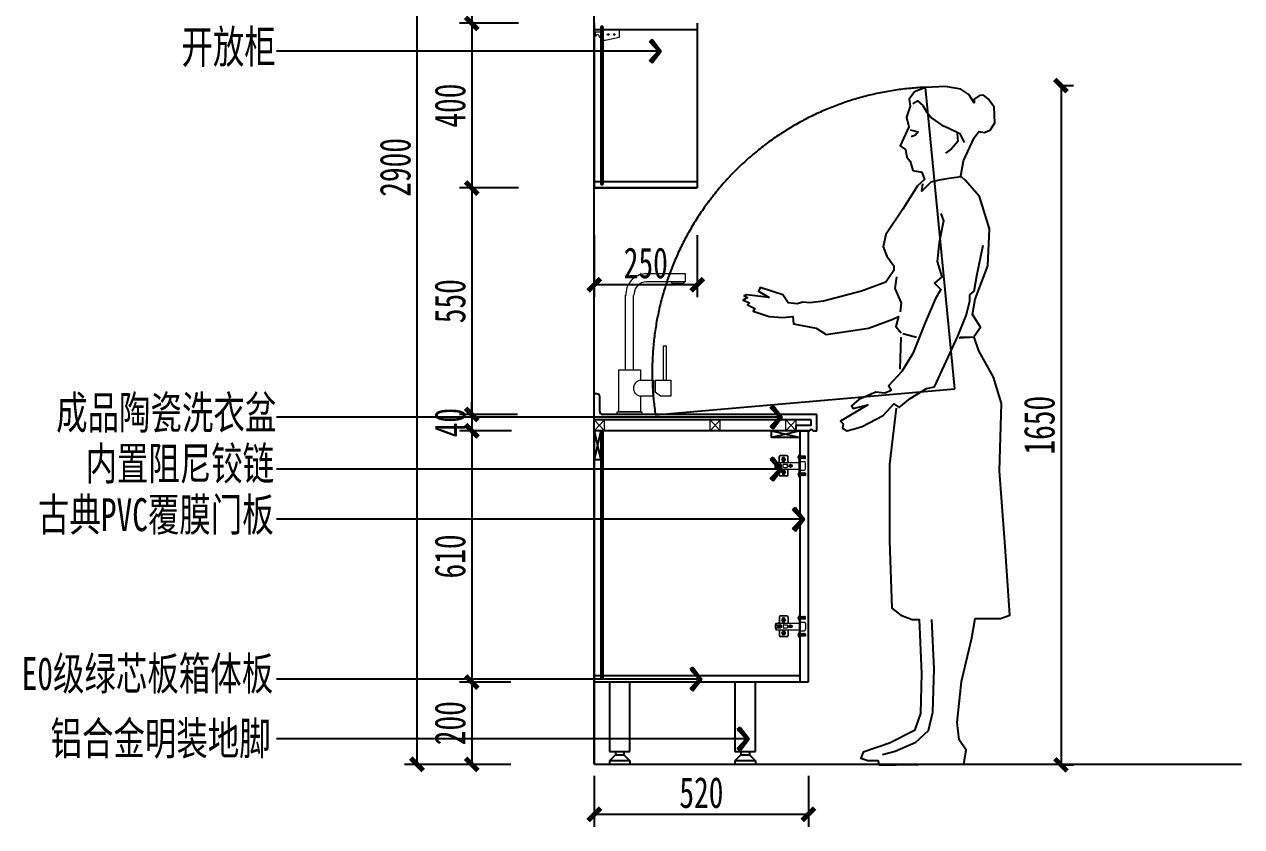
# Model space of a CAD drawing. Header units: millimetres. Extents: x 3104083 to 3173399, y -3165492 to -3044687.
# Drawn here: x 3158685 to 3161641, y -3120898 to -3118950 of the extents above; entities that cross this region are included whole.
import ezdxf

# ---------------------------------------------------------------- set-up
doc = ezdxf.new("R2010")
doc.units = ezdxf.units.MM
doc.header["$LTSCALE"] = 500
doc.header["$MEASUREMENT"] = 0
doc.header["$PDMODE"] = 2
doc.linetypes.add('ACAD_ISO03W100', pattern=[30, 12, -18])
doc.layers.get('0').update_dxf_attribs({"linetype": 'CONTINUOUS'})
doc.layers.get('DEFPOINTS').update_dxf_attribs({"linetype": 'CONTINUOUS'})
for name, color, linetype in [('1', 1, 'CONTINUOUS'), ('D-节点尺寸', 5, 'CONTINUOUS'), ('P-完成面', 3, 'CONTINUOUS'), ('W-基础引线', 35, 'CONTINUOUS'), ('台面', 4, 'CONTINUOUS'), ('柜体', 2, 'CONTINUOUS')]:
    doc.layers.add(name, color=color, linetype=linetype)
for name, color, linetype, lineweight in [('五金辅助件', 25, 'CONTINUOUS', 13), ('墙体', 6, 'CONTINUOUS', 25), ('电器', 85, 'CONTINUOUS', 15)]:
    doc.layers.add(name, color=color, linetype=linetype, lineweight=lineweight)
doc.styles.add('DIM', font='SimSun.ttf', dxfattribs={"width": 0.7})
doc.dimstyles.new('30', dxfattribs={"dimscale": 30, "dimtxt": 2.5, "dimasz": 1, "dimexe": 1, "dimexo": 1, "dimgap": 0.5, "dimtad": 1, "dimdec": 0, "dimzin": 0, "dimdsep": 46, "dimtxsty": 'DIM', "dimblk": 'ARCHTICK', "dimcen": 0, "dimclrd": 5, "dimclre": 5, "dimclrt": 35, "dimadec": 0, "dimazin": 0, "dimtfac": 0.5, "dimtdec": 0, "dimtix": 1, "dimtmove": 2, "dimatfit": 2, "dimldrblk": 'A', "dimfxl": 0, "dimtolj": 1, "dimtzin": 0, "dimlwd": -1, "dimlwe": -1, "dimarcsym": 0})
doc.dimstyles.new('基础引线', dxfattribs={"dimtxt": 3, "dimasz": 0.7, "dimexe": 2, "dimexo": 6, "dimgap": 1, "dimtad": 1, "dimdec": 0, "dimdsep": 46, "dimtxsty": 'Standard', "dimblk1": 'A', "dimblk2": 'A', "dimsah": 1, "dimcen": 3, "dimdle": 200, "dimclrd": 256, "dimclre": 256, "dimclrt": 2, "dimadec": 0, "dimazin": 0, "dimtfac": 1, "dimtdec": 0, "dimtix": 1, "dimtmove": 1, "dimatfit": 3, "dimldrblk": 'A', "dimfxl": 0, "dimtvp": 1, "dimtolj": 1, "dimtzin": 0, "dimarcsym": 0})

# ---------------------------------------------------------------- blocks, each defined once
blk = doc.blocks.new('_ArchTick')
at = {"color": 0, "linetype": 'ByBlock', "const_width": 0.4}
blk.add_lwpolyline([(-0.5, -0.5), (0.5, 0.5)], dxfattribs=at)
blk = doc.blocks.new('*D1812')
at = {"layer": 'DEFPOINTS', "color": 0, "ltscale": 100}
for p in [(3159915, -3118197), (3159771.7, -3118947), (3159915, -3118947)]:
    blk.add_point(p, dxfattribs=at)
at = {"layer": 'P-完成面', "color": 5, "ltscale": 100}
for p, q in [((3159885, -3118197), (3159741.7, -3118197)), ((3159771.7, -3118197), (3159771.7, -3118947)), ((3159885, -3118947), (3159741.7, -3118947))]:
    blk.add_line(p, q, dxfattribs=at)
at = {"layer": 'P-完成面', "color": 5, "ltscale": 100, "xscale": 30, "yscale": 30, "zscale": 30}
for p, rotation in [((3159771.7, -3118197), 90), ((3159771.7, -3118947), 270)]:
    blk.add_blockref('_ArchTick', p, dxfattribs=dict(at, rotation=rotation))
at = {"layer": 'P-完成面', "color": 35, "ltscale": 100, "insert": (3159719.2, -3118572), "char_height": 75, "attachment_point": 5, "rotation": 90, "style": 'DIM'}
blk.add_mtext('\\A1;750', dxfattribs=at)
blk = doc.blocks.new('A')
for p, q in [((-1.435, 1.148), (-1.09, 1.437)), ((-1.435, 1.148), (-0.369, 0)), ((-1.09, 1.437), (0, 0)), ((-0.369, 0), (-2.127, 0)), ((-1.435, -1.148), (-0.369, 0)), ((-1.09, -1.437), (0, 0)), ((-1.435, -1.148), (-1.09, -1.437))]:
    blk.add_line(p, q)
for points in [[(-1.435, 1.148), (-1.09, 1.437), (-0.369, 0), (0, 0)], [(-1.435, -1.148), (-1.09, -1.437), (-0.369, 0), (0, 0)]]:
    blk.add_solid(points)
blk = doc.blocks.new('*D1813')
at = {"layer": 'DEFPOINTS', "color": 0, "ltscale": 100}
for p in [(3159915, -3118947), (3159771.7, -3119347), (3159915, -3119347)]:
    blk.add_point(p, dxfattribs=at)
at = {"layer": 'P-完成面', "color": 5, "ltscale": 100}
for p, q in [((3159885, -3118947), (3159741.7, -3118947)), ((3159771.7, -3118947), (3159771.7, -3119347)), ((3159885, -3119347), (3159741.7, -3119347))]:
    blk.add_line(p, q, dxfattribs=at)
at = {"layer": 'P-完成面', "color": 5, "ltscale": 100, "xscale": 30, "yscale": 30, "zscale": 30}
for p, rotation in [((3159771.7, -3118947), 90), ((3159771.7, -3119347), 270)]:
    blk.add_blockref('_ArchTick', p, dxfattribs=dict(at, rotation=rotation))
at = {"layer": 'P-完成面', "color": 35, "ltscale": 100, "insert": (3159719.2, -3119147), "char_height": 75, "attachment_point": 5, "rotation": 90, "style": 'DIM'}
blk.add_mtext('\\A1;400', dxfattribs=at)
blk = doc.blocks.new('*D1814')
at = {"layer": 'DEFPOINTS', "color": 0, "ltscale": 100}
for p in [(3159915, -3119347), (3159771.7, -3119897), (3159912.8, -3119897)]:
    blk.add_point(p, dxfattribs=at)
at = {"layer": 'P-完成面', "color": 5, "ltscale": 100}
for p, q in [((3159885, -3119347), (3159741.7, -3119347)), ((3159771.7, -3119347), (3159771.7, -3119897)), ((3159882.8, -3119897), (3159741.7, -3119897))]:
    blk.add_line(p, q, dxfattribs=at)
at = {"layer": 'P-完成面', "color": 5, "ltscale": 100, "xscale": 30, "yscale": 30, "zscale": 30}
for p, rotation in [((3159771.7, -3119347), 90), ((3159771.7, -3119897), 270)]:
    blk.add_blockref('_ArchTick', p, dxfattribs=dict(at, rotation=rotation))
at = {"layer": 'P-完成面', "color": 35, "ltscale": 100, "insert": (3159719.2, -3119622), "char_height": 75, "attachment_point": 5, "rotation": 90, "style": 'DIM'}
blk.add_mtext('\\A1;550', dxfattribs=at)
blk = doc.blocks.new('*D1815')
at = {"layer": 'DEFPOINTS', "color": 0, "ltscale": 100}
for p in [(3159912.8, -3119897), (3159771.7, -3119937), (3159897.8, -3119937)]:
    blk.add_point(p, dxfattribs=at)
at = {"layer": 'P-完成面', "color": 5, "ltscale": 100}
for p, q in [((3159771.7, -3119897), (3159771.7, -3119867)), ((3159882.8, -3119897), (3159741.7, -3119897)), ((3159771.7, -3119897), (3159771.7, -3119937)), ((3159867.8, -3119937), (3159741.7, -3119937)), ((3159771.7, -3119937), (3159771.7, -3119967))]:
    blk.add_line(p, q, dxfattribs=at)
at = {"layer": 'P-完成面', "color": 5, "ltscale": 100, "xscale": 30, "yscale": 30, "zscale": 30}
for p, rotation in [((3159771.7, -3119897), 270), ((3159771.7, -3119937), 90)]:
    blk.add_blockref('_ArchTick', p, dxfattribs=dict(at, rotation=rotation))
at = {"layer": 'P-完成面', "color": 35, "ltscale": 100, "insert": (3159719.2, -3119917), "char_height": 75, "attachment_point": 5, "rotation": 90, "style": 'DIM'}
blk.add_mtext('\\A1;40', dxfattribs=at)
blk = doc.blocks.new('*D1816')
at = {"layer": 'DEFPOINTS', "color": 0, "ltscale": 100}
for p in [(3159897.8, -3119937), (3159771.7, -3120547), (3159896.3, -3120547)]:
    blk.add_point(p, dxfattribs=at)
at = {"layer": 'P-完成面', "color": 5, "ltscale": 100}
for p, q in [((3159867.8, -3119937), (3159741.7, -3119937)), ((3159771.7, -3119937), (3159771.7, -3120547)), ((3159866.3, -3120547), (3159741.7, -3120547))]:
    blk.add_line(p, q, dxfattribs=at)
at = {"layer": 'P-完成面', "color": 5, "ltscale": 100, "xscale": 30, "yscale": 30, "zscale": 30}
for p, rotation in [((3159771.7, -3119937), 90), ((3159771.7, -3120547), 270)]:
    blk.add_blockref('_ArchTick', p, dxfattribs=dict(at, rotation=rotation))
at = {"layer": 'P-完成面', "color": 35, "ltscale": 100, "insert": (3159719.2, -3120242), "char_height": 75, "attachment_point": 5, "rotation": 90, "style": 'DIM'}
blk.add_mtext('\\A1;610', dxfattribs=at)
blk = doc.blocks.new('*D1817')
at = {"layer": 'DEFPOINTS', "color": 0, "ltscale": 100}
for p in [(3159896.3, -3120547), (3159771.7, -3120747), (3159896.3, -3120747)]:
    blk.add_point(p, dxfattribs=at)
at = {"layer": 'P-完成面', "color": 5, "ltscale": 100}
for p, q in [((3159866.3, -3120547), (3159741.7, -3120547)), ((3159771.7, -3120547), (3159771.7, -3120747)), ((3159866.3, -3120747), (3159741.7, -3120747))]:
    blk.add_line(p, q, dxfattribs=at)
at = {"layer": 'P-完成面', "color": 5, "ltscale": 100, "xscale": 30, "yscale": 30, "zscale": 30}
for p, rotation in [((3159771.7, -3120547), 90), ((3159771.7, -3120747), 270)]:
    blk.add_blockref('_ArchTick', p, dxfattribs=dict(at, rotation=rotation))
at = {"layer": 'P-完成面', "color": 35, "ltscale": 100, "insert": (3159719.2, -3120647), "char_height": 75, "attachment_point": 5, "rotation": 90, "style": 'DIM'}
blk.add_mtext('\\A1;200', dxfattribs=at)
blk = doc.blocks.new('*D1818')
at = {"layer": 'DEFPOINTS', "color": 0, "ltscale": 100}
for p in [(3159934.3, -3117847), (3159638.6, -3120747), (3159896.3, -3120747)]:
    blk.add_point(p, dxfattribs=at)
at = {"layer": 'P-完成面', "color": 5, "ltscale": 100}
for p, q in [((3159758.6, -3117847), (3159608.6, -3117847)), ((3159638.6, -3117847), (3159638.6, -3120747)), ((3159758.6, -3120747), (3159608.6, -3120747))]:
    blk.add_line(p, q, dxfattribs=at)
at = {"layer": 'P-完成面', "color": 5, "ltscale": 100, "xscale": 30, "yscale": 30, "zscale": 30}
for p, rotation in [((3159638.6, -3117847), 90), ((3159638.6, -3120747), 270)]:
    blk.add_blockref('_ArchTick', p, dxfattribs=dict(at, rotation=rotation))
at = {"layer": 'P-完成面', "color": 35, "ltscale": 100, "insert": (3159586.1, -3119297), "char_height": 75, "attachment_point": 5, "rotation": 90, "style": 'DIM'}
blk.add_mtext('\\A1;2900', dxfattribs=at)
blk = doc.blocks.new('*D1789')
at = {"layer": 'DEFPOINTS', "color": 0, "ltscale": 100}
for p in [(3160069.3, -3120744.7), (3160589.3, -3120744.7), (3160589.3, -3120868.4)]:
    blk.add_point(p, dxfattribs=at)
at = {"layer": 'P-完成面', "color": 5, "ltscale": 100}
for p, q in [((3160069.3, -3120774.7), (3160069.3, -3120898.4)), ((3160589.3, -3120774.7), (3160589.3, -3120898.4)), ((3160069.3, -3120868.4), (3160589.3, -3120868.4))]:
    blk.add_line(p, q, dxfattribs=at)
at = {"layer": 'P-完成面', "color": 5, "ltscale": 100, "xscale": 30, "yscale": 30, "zscale": 30, "rotation": 180}
blk.add_blockref('_ArchTick', (3160069.3, -3120868.4), dxfattribs=at)
at = {"layer": 'P-完成面', "color": 5, "ltscale": 100, "xscale": 30, "yscale": 30, "zscale": 30}
blk.add_blockref('_ArchTick', (3160589.3, -3120868.4), dxfattribs=at)
at = {"layer": 'P-完成面', "color": 35, "ltscale": 100, "insert": (3160329.3, -3120815.9), "char_height": 75, "attachment_point": 5, "style": 'DIM'}
blk.add_mtext('\\A1;520', dxfattribs=at)
blk = doc.blocks.new('*D1791')
at = {"layer": 'DEFPOINTS', "color": 0, "ltscale": 100}
for p in [(3160069.3, -3119395.9), (3160319.3, -3119395.9), (3160069.3, -3119582)]:
    blk.add_point(p, dxfattribs=at)
at = {"layer": 'P-完成面', "color": 5, "ltscale": 100}
for p, q in [((3160069.3, -3119462), (3160069.3, -3119612)), ((3160319.3, -3119462), (3160319.3, -3119612)), ((3160319.3, -3119582), (3160069.3, -3119582))]:
    blk.add_line(p, q, dxfattribs=at)
at = {"layer": 'P-完成面', "color": 5, "ltscale": 100, "xscale": 30, "yscale": 30, "zscale": 30, "rotation": 180}
blk.add_blockref('_ArchTick', (3160069.3, -3119582), dxfattribs=at)
at = {"layer": 'P-完成面', "color": 5, "ltscale": 100, "xscale": 30, "yscale": 30, "zscale": 30}
blk.add_blockref('_ArchTick', (3160319.3, -3119582), dxfattribs=at)
at = {"layer": 'P-完成面', "color": 35, "ltscale": 100, "insert": (3160194.3, -3119529.5), "char_height": 75, "attachment_point": 5, "style": 'DIM'}
blk.add_mtext('\\A1;250', dxfattribs=at)
blk = doc.blocks.new('F02FMA01')
at = {"color": 0, "linetype": 'ByBlock'}
for p, q in [((34.1, 1509.5), (18.7, 1491.9)), ((31.9, 1529.2), (34.1, 1509.5)), ((18.7, 1491.9), (3.4, 1481)), ((-104.6, 1034.2), (-107.3, 956.5))]:
    blk.add_line(p, q, dxfattribs=at)
for points in [[(40.6, 1426.2), (47.8, 1462.5), (73.5, 1518.2), (84.5, 1533.6), (97.6, 1531.4), (112.4, 1537.3), (123.3, 1554.8), (121.8, 1592.7), (107.4, 1613.2), (96.4, 1622), (86.7, 1621.2), (73.5, 1612.4), (73.5, 1603.7), (60.4, 1623.4), (40.6, 1636.5), (3.4, 1643.1), (-44.9, 1640.9), (-71.2, 1629.9), (-84.3, 1612.4), (-82.1, 1594.9), (-90.9, 1568.6), (-84.9, 1544.7), (-106.7, 1499.2), (-93.1, 1489.7), (-90, 1471.6), (-81.7, 1461.9), (-75.6, 1439.4), (-53.6, 1435), (-47.1, 1417.5), (-64.6, 1402.1), (-99.7, 1345.2), (-141.3, 1283.8), (-147.9, 1253.2), (-139.1, 1231.2), (-121.6, 1207.1), (-121.6, 1196.2), (-141.3, 1167.7), (-200.5, 1145.8), (-292.6, 1121.7), (-325.5, 1117.3), (-343.1, 1119.5), (-356.2, 1115.1), (-378.1, 1117.3), (-391.3, 1137), (-446.1, 1154.6), (-450.5, 1145.8), (-424.2, 1130.5), (-479, 1137), (-485.6, 1134.9), (-476.8, 1130.5), (-487.8, 1123.9), (-472.4, 1117.3), (-476.8, 1112.9), (-459.3, 1104.2), (-463.6, 1097.6), (-424.2, 1084.5), (-391.3, 1082.3), (-367.2, 1084.5), (-365, 1066.9), (-310.2, 1056), (-286, 1040.7), (-183, 1056), (-123.8, 1077.9), (-110.6, 1084.5), (-117.2, 1060.4), (-104.1, 1045)], [(-75.6, 1601.5), (-64.6, 1608), (-51.4, 1597.1), (-42.7, 1581.8), (-29.5, 1566.4), (-5.4, 1548.9), (9.9, 1542.3), (38.5, 1529.2), (49.4, 1507.3)], [(-82.1, 1537.9), (-62.9, 1532.6), (-69, 1524.8), (-79.9, 1520.4)], [(73.5, 1036.3), (88.9, 1058.2), (69.1, 1088.9), (75.7, 1126.1), (106.4, 1207.1), (110.8, 1297), (86.7, 1375.8), (51.6, 1415.3), (42.8, 1424), (12.1, 1419.6), (-12, 1415.3), (-31.7, 1410.9), (-53.6, 1389), (-51.4, 1406.5)], [(-7.6, 1334.2), (-1, 1316.7), (-12, 1264.1), (-16.4, 1218.1), (-5.4, 1180.9), (-22.9, 1165.5), (-7.6, 1150.2), (-20.7, 1128.3), (-44.9, 1071.3), (-75.6, 994.7), (-101.9, 950.8), (-134.8, 915.8), (-128.2, 904.8), (-143.5, 898.3), (-165.5, 900.5), (-207.1, 882.9), (-224.7, 867.6), (-220.3, 861), (-185.2, 869.8), (-251, 830.4), (-244.4, 823.8), (-246.6, 812.8), (-235.6, 806.3), (-220.3, 810.6), (-198.3, 817.2), (-147.9, 843.5), (-121.6, 872), (-108.4, 863.2), (-82.1, 885.1), (-42.7, 909.2), (-22.9, 913.6), (34.1, 1036.3), (53.8, 1086.7), (62.6, 1121.7), (62.6, 1137), (73.5, 1145.8), (80.1, 1183.1), (95.5, 1257.5)], [(-115, 1180.9), (-119.4, 1152.4), (-104.1, 1117.3), (-106.3, 1095.4)], [(-99.7, 1042.8), (-66.8, 1034.1)], [(-115.7, 862), (-132.4, 725.9), (-132.4, 539.7), (-126.8, 375.8), (-104.6, 359.2), (-76.8, 348), (-60.1, 348), (-54.5, 217.5), (-57.3, 120.2), (-71.2, 78.6), (-132.4, 48), (-196.3, 25.8), (-201.9, 11.9), (-185.2, 6.3), (-160.2, 6.3), (-157.4, -4.8), (-115.7, -4.8), (48.4, -2), (53.9, 31.3), (37.2, 56.3), (31.7, 98), (42.8, 198), (67.8, 303.6), (76.2, 350.8), (137.3, 350.8), (159.6, 359.2), (148.5, 525.8), (134.6, 709.2), (140.1, 873.1), (120.7, 937), (84.5, 1000.9), (73.4, 1034.2), (37.2, 1031.5)], [(38.5, 1034.1), (62.6, 1034.1)], [(-149.1, 20.2), (-118.5, 28.6), (-68.4, 50.8), (-37.8, 78.6), (-26.7, 123), (-23.9, 228.6), (-29.5, 348)]]:
    blk.add_lwpolyline(points, dxfattribs=at)
blk = doc.blocks.new('*D1793')
at = {"layer": 'DEFPOINTS', "color": 0, "ltscale": 100}
for p in [(3161174.1, -3119098.3), (3161174.1, -3120748.3), (3161202.8, -3120748.3)]:
    blk.add_point(p, dxfattribs=at)
at = {"layer": 'P-完成面', "color": 5, "ltscale": 100}
for p, q in [((3161202.8, -3119098.3), (3161232.8, -3119098.3)), ((3161202.8, -3119098.3), (3161202.8, -3120748.3)), ((3161202.8, -3120748.3), (3161232.8, -3120748.3))]:
    blk.add_line(p, q, dxfattribs=at)
at = {"layer": 'P-完成面', "color": 5, "ltscale": 100, "xscale": 30, "yscale": 30, "zscale": 30}
for p, rotation in [((3161202.8, -3119098.3), 90), ((3161202.8, -3120748.3), 270)]:
    blk.add_blockref('_ArchTick', p, dxfattribs=dict(at, rotation=rotation))
at = {"layer": 'P-完成面', "color": 35, "ltscale": 100, "insert": (3161150.3, -3119923.3), "char_height": 75, "attachment_point": 5, "rotation": 90, "style": 'DIM'}
blk.add_mtext('\\A1;1650', dxfattribs=at)

msp = doc.modelspace()

# ---------------------------------------------------------------- linework, layer by layer
at = {"layer": '五金辅助件'}
for p, q in [((3160085.337, -3118968.456), (3160070.959, -3118968.456)), ((3160070.959, -3118968.456), (3160070.959, -3118977.519)), ((3160070.959, -3118977.519), (3160074.181, -3118977.519)), ((3160074.181, -3118977.519), (3160075.123, -3118973.896)), ((3160075.123, -3118973.896), (3160078.879, -3118973.896)), ((3160078.879, -3118973.896), (3160082.108, -3118980.393)), ((3160082.108, -3118980.393), (3160085.337, -3118980.393)), ((3160095.754, -3118988.358), (3160130.517, -3118980.312)), ((3160130.517, -3118980.312), (3160130.517, -3118962.957)), ((3160090.337, -3118988.358), (3160095.754, -3118988.358)), ((3160508.377, -3120026.522), (3160508.377, -3120017.391)), ((3160509.061, -3120016.471), (3160510.421, -3120016.063)), ((3160509.337, -3120025.808), (3160509.337, -3120018.105)), ((3160510.021, -3120017.186), (3160510.421, -3120017.066)), ((3160510.421, -3120013.797), (3160566.457, -3120013.797)), ((3160510.421, -3120018.597), (3160510.421, -3120013.797)), ((3160510.421, -3120018.117), (3160520.021, -3120018.117)), ((3160519.267, -3120019.222), (3160517.864, -3120019.545)), ((3160517.977, -3120011.654), (3160517.977, -3119999.397)), ((3160518.937, -3120011.654), (3160518.937, -3119999.397)), ((3160519.267, -3120019.222), (3160519.697, -3120021.094)), ((3160537.177, -3119996.517), (3160520.857, -3119996.517)), ((3160537.177, -3119997.477), (3160520.857, -3119997.477)), ((3160525.394, -3120004.243), (3160527.999, -3120006.639)), ((3160526.369, -3120003.183), (3160528.974, -3120005.579)), ((3160526.617, -3120003.005), (3160526.617, -3120001.797)), ((3160526.617, -3120011.397), (3160526.617, -3120010.188)), ((3160527.999, -3120006.639), (3160526.7, -3120008.053)), ((3160526.7, -3120008.053), (3160527.76, -3120009.027)), ((3160530.937, -3120001.317), (3160527.097, -3120001.317)), ((3160530.937, -3120011.877), (3160527.097, -3120011.877)), ((3160527.701, -3120024.837), (3160527.701, -3120019.077)), ((3160529.06, -3120007.614), (3160527.76, -3120009.027)), ((3160528.661, -3120018.117), (3160537.301, -3120018.117)), ((3160530.274, -3120004.166), (3160528.974, -3120005.579)), ((3160529.06, -3120007.614), (3160531.665, -3120010.01)), ((3160531.334, -3120005.14), (3160530.034, -3120006.554)), ((3160530.034, -3120006.554), (3160532.64, -3120008.95)), ((3160530.274, -3120004.166), (3160531.334, -3120005.14)), ((3160531.417, -3120003.005), (3160531.417, -3120001.797)), ((3160531.417, -3120011.397), (3160531.417, -3120010.188)), ((3160538.261, -3120024.837), (3160538.261, -3120019.077)), ((3160539.097, -3120011.877), (3160539.097, -3119999.397)), ((3160540.057, -3120011.877), (3160540.057, -3119999.397)), ((3160546.773, -3120018.177), (3160545.81, -3120020.891)), ((3160547.678, -3120018.498), (3160546.714, -3120021.212)), ((3160563.577, -3120000.918), (3160564.067, -3120000.918)), ((3160563.577, -3120001.878), (3160564.067, -3120001.878)), ((3160564.067, -3120001.878), (3160564.067, -3120000.918)), ((3160565.017, -3119997.558), (3160566.457, -3119997.558)), ((3160565.017, -3120005.238), (3160566.457, -3120005.238)), ((3160566.457, -3120049.317), (3160566.457, -3119994.597)), ((3160566.457, -3119994.597), (3160569.337, -3119994.597)), ((3160570.879, -3119998.518), (3160569.337, -3119998.133)), ((3160570.879, -3120004.278), (3160569.337, -3120004.664)), ((3160569.337, -3120011.397), (3160578.559, -3120011.397)), ((3160572.799, -3119998.518), (3160570.879, -3119998.038)), ((3160570.879, -3120004.758), (3160570.879, -3119998.038)), ((3160572.799, -3120004.278), (3160570.879, -3120004.758)), ((3160574.719, -3119998.518), (3160572.799, -3119998.038)), ((3160572.799, -3120004.758), (3160572.799, -3119998.038)), ((3160574.719, -3120004.278), (3160572.799, -3120004.758)), ((3160576.639, -3119998.518), (3160574.719, -3119998.038)), ((3160574.719, -3120004.758), (3160574.719, -3119998.038)), ((3160576.639, -3120004.278), (3160574.719, -3120004.758)), ((3160578.559, -3119998.518), (3160576.639, -3119998.038)), ((3160576.639, -3120004.758), (3160576.639, -3119998.038)), ((3160578.559, -3120004.278), (3160576.639, -3120004.758)), ((3160580.479, -3119998.518), (3160578.559, -3119998.038)), ((3160578.559, -3120004.758), (3160578.559, -3119998.038)), ((3160580.479, -3120004.278), (3160578.559, -3120004.758)), ((3160582.399, -3119998.518), (3160580.479, -3119998.038)), ((3160580.479, -3120004.758), (3160580.479, -3119998.038)), ((3160582.399, -3120004.278), (3160580.479, -3120004.758)), ((3160582.399, -3120004.278), (3160582.399, -3119998.518)), ((3160582.399, -3120028.677), (3160582.399, -3120015.237)), ((3160510.421, -3120027.85), (3160509.061, -3120027.442)), ((3160510.421, -3120026.848), (3160510.021, -3120026.727)), ((3160510.421, -3120030.117), (3160510.421, -3120025.317)), ((3160510.421, -3120025.797), (3160520.021, -3120025.797)), ((3160510.421, -3120030.117), (3160566.457, -3120030.117)), ((3160511.381, -3120019.557), (3160516.159, -3120019.557)), ((3160511.381, -3120024.357), (3160516.159, -3120024.357)), ((3160518.294, -3120021.416), (3160515.253, -3120022.115)), ((3160518.616, -3120022.819), (3160515.575, -3120023.518)), ((3160517.864, -3120019.545), (3160518.294, -3120021.416)), ((3160517.977, -3120044.517), (3160517.977, -3120032.259)), ((3160518.616, -3120022.819), (3160519.046, -3120024.691)), ((3160518.937, -3120044.517), (3160518.937, -3120032.259)), ((3160520.45, -3120024.368), (3160519.046, -3120024.691)), ((3160522.738, -3120020.395), (3160519.697, -3120021.094)), ((3160523.06, -3120021.798), (3160520.02, -3120022.497)), ((3160520.02, -3120022.497), (3160520.45, -3120024.368)), ((3160537.177, -3120046.437), (3160520.857, -3120046.437)), ((3160537.177, -3120047.397), (3160520.857, -3120047.397)), ((3160523.861, -3120022.437), (3160523.861, -3120021.477)), ((3160528.154, -3120036.776), (3160524.704, -3120037.569)), ((3160528.476, -3120038.179), (3160525.027, -3120038.972)), ((3160526.617, -3120032.517), (3160526.617, -3120033.725)), ((3160526.617, -3120040.908), (3160526.617, -3120042.117)), ((3160530.937, -3120032.037), (3160527.097, -3120032.037)), ((3160530.937, -3120042.597), (3160527.097, -3120042.597)), ((3160529.127, -3120034.582), (3160527.724, -3120034.905)), ((3160527.724, -3120034.905), (3160528.154, -3120036.776)), ((3160528.476, -3120038.179), (3160528.906, -3120040.051)), ((3160528.661, -3120025.797), (3160537.301, -3120025.797)), ((3160530.31, -3120039.728), (3160528.906, -3120040.051)), ((3160529.127, -3120034.582), (3160529.557, -3120036.454)), ((3160533.007, -3120035.661), (3160529.557, -3120036.454)), ((3160533.329, -3120037.064), (3160529.88, -3120037.857)), ((3160529.88, -3120037.857), (3160530.31, -3120039.728)), ((3160531.417, -3120032.517), (3160531.417, -3120033.725)), ((3160531.417, -3120040.908), (3160531.417, -3120042.117)), ((3160539.097, -3120044.517), (3160539.097, -3120032.037)), ((3160540.057, -3120044.517), (3160540.057, -3120032.037)), ((3160542.162, -3120021.125), (3160544.876, -3120022.088)), ((3160542.483, -3120020.22), (3160545.197, -3120021.183)), ((3160545.168, -3120022.701), (3160544.205, -3120025.415)), ((3160546.072, -3120023.022), (3160545.109, -3120025.736)), ((3160546.685, -3120022.73), (3160549.4, -3120023.693)), ((3160547.006, -3120021.825), (3160549.721, -3120022.788)), ((3160563.577, -3120042.035), (3160564.067, -3120042.035)), ((3160563.577, -3120042.995), (3160564.067, -3120042.995)), ((3160564.067, -3120042.035), (3160564.067, -3120042.995)), ((3160565.017, -3120038.675), (3160566.457, -3120038.675)), ((3160565.017, -3120046.355), (3160566.457, -3120046.355)), ((3160569.337, -3120032.517), (3160578.559, -3120032.517)), ((3160570.879, -3120039.635), (3160569.337, -3120039.249)), ((3160570.879, -3120045.395), (3160569.337, -3120045.78)), ((3160570.879, -3120039.155), (3160570.879, -3120045.875)), ((3160572.799, -3120039.635), (3160570.879, -3120039.155)), ((3160572.799, -3120045.395), (3160570.879, -3120045.875)), ((3160572.799, -3120039.155), (3160572.799, -3120045.875)), ((3160574.719, -3120039.635), (3160572.799, -3120039.155)), ((3160574.719, -3120045.395), (3160572.799, -3120045.875)), ((3160574.719, -3120039.155), (3160574.719, -3120045.875)), ((3160576.639, -3120039.635), (3160574.719, -3120039.155)), ((3160576.639, -3120045.395), (3160574.719, -3120045.875)), ((3160576.639, -3120039.155), (3160576.639, -3120045.875)), ((3160578.559, -3120039.635), (3160576.639, -3120039.155)), ((3160578.559, -3120045.395), (3160576.639, -3120045.875)), ((3160578.559, -3120039.155), (3160578.559, -3120045.875)), ((3160580.479, -3120039.635), (3160578.559, -3120039.155)), ((3160580.479, -3120045.395), (3160578.559, -3120045.875)), ((3160580.479, -3120039.155), (3160580.479, -3120045.875)), ((3160582.399, -3120039.635), (3160580.479, -3120039.155)), ((3160582.399, -3120045.395), (3160580.479, -3120045.875)), ((3160582.399, -3120039.635), (3160582.399, -3120045.395)), ((3160566.457, -3120049.317), (3160569.337, -3120049.317)), ((3160517.977, -3120389.397), (3160517.977, -3120401.654)), ((3160518.937, -3120389.397), (3160518.937, -3120401.654)), ((3160537.177, -3120386.517), (3160520.857, -3120386.517)), ((3160537.177, -3120387.477), (3160520.857, -3120387.477)), ((3160528.154, -3120397.137), (3160524.704, -3120396.344)), ((3160528.476, -3120395.734), (3160525.027, -3120394.941)), ((3160526.617, -3120393.005), (3160526.617, -3120391.797)), ((3160526.617, -3120401.397), (3160526.617, -3120400.188)), ((3160530.937, -3120391.317), (3160527.097, -3120391.317)), ((3160530.937, -3120401.877), (3160527.097, -3120401.877)), ((3160527.724, -3120399.008), (3160528.154, -3120397.137)), ((3160529.127, -3120399.331), (3160527.724, -3120399.008)), ((3160528.476, -3120395.734), (3160528.906, -3120393.862)), ((3160530.31, -3120394.185), (3160528.906, -3120393.862)), ((3160529.127, -3120399.331), (3160529.557, -3120397.459)), ((3160533.007, -3120398.252), (3160529.557, -3120397.459)), ((3160529.88, -3120396.056), (3160530.31, -3120394.185)), ((3160533.329, -3120396.849), (3160529.88, -3120396.056)), ((3160531.417, -3120393.005), (3160531.417, -3120391.797)), ((3160531.417, -3120401.397), (3160531.417, -3120400.188)), ((3160539.097, -3120389.397), (3160539.097, -3120401.877)), ((3160540.057, -3120389.397), (3160540.057, -3120401.877)), ((3160563.577, -3120390.918), (3160564.067, -3120390.918)), ((3160563.577, -3120391.878), (3160564.067, -3120391.878)), ((3160564.067, -3120391.878), (3160564.067, -3120390.918)), ((3160565.017, -3120387.558), (3160566.457, -3120387.558)), ((3160565.017, -3120395.238), (3160566.457, -3120395.238)), ((3160566.457, -3120384.597), (3160566.457, -3120439.317)), ((3160566.457, -3120384.597), (3160569.337, -3120384.597)), ((3160570.879, -3120388.518), (3160569.337, -3120388.133)), ((3160570.879, -3120394.278), (3160569.337, -3120394.664)), ((3160569.337, -3120401.397), (3160578.559, -3120401.397)), ((3160570.879, -3120394.758), (3160570.879, -3120388.038)), ((3160572.799, -3120388.518), (3160570.879, -3120388.038)), ((3160572.799, -3120394.278), (3160570.879, -3120394.758)), ((3160572.799, -3120394.758), (3160572.799, -3120388.038)), ((3160574.719, -3120388.518), (3160572.799, -3120388.038)), ((3160574.719, -3120394.278), (3160572.799, -3120394.758)), ((3160574.719, -3120394.758), (3160574.719, -3120388.038)), ((3160576.639, -3120388.518), (3160574.719, -3120388.038)), ((3160576.639, -3120394.278), (3160574.719, -3120394.758)), ((3160576.639, -3120394.758), (3160576.639, -3120388.038)), ((3160578.559, -3120388.518), (3160576.639, -3120388.038)), ((3160578.559, -3120394.278), (3160576.639, -3120394.758)), ((3160578.559, -3120394.758), (3160578.559, -3120388.038)), ((3160580.479, -3120388.518), (3160578.559, -3120388.038)), ((3160580.479, -3120394.278), (3160578.559, -3120394.758)), ((3160580.479, -3120394.758), (3160580.479, -3120388.038)), ((3160582.399, -3120388.518), (3160580.479, -3120388.038)), ((3160582.399, -3120394.278), (3160580.479, -3120394.758)), ((3160582.399, -3120394.278), (3160582.399, -3120388.518)), ((3160508.377, -3120407.391), (3160508.377, -3120416.522)), ((3160510.421, -3120406.063), (3160509.061, -3120406.471)), ((3160509.061, -3120417.442), (3160510.421, -3120417.85)), ((3160509.337, -3120408.105), (3160509.337, -3120415.808)), ((3160510.421, -3120407.066), (3160510.021, -3120407.186)), ((3160510.021, -3120416.727), (3160510.421, -3120416.848)), ((3160510.421, -3120403.797), (3160566.457, -3120403.797)), ((3160510.421, -3120403.797), (3160510.421, -3120408.597)), ((3160510.421, -3120408.117), (3160520.021, -3120408.117)), ((3160510.421, -3120415.317), (3160510.421, -3120420.117)), ((3160510.421, -3120415.797), (3160520.021, -3120415.797)), ((3160510.421, -3120420.117), (3160566.457, -3120420.117)), ((3160511.381, -3120409.557), (3160516.159, -3120409.557)), ((3160511.381, -3120414.357), (3160516.159, -3120414.357)), ((3160518.294, -3120412.497), (3160515.253, -3120411.798)), ((3160518.616, -3120411.094), (3160515.575, -3120410.395)), ((3160517.864, -3120414.368), (3160518.294, -3120412.497)), ((3160519.267, -3120414.691), (3160517.864, -3120414.368)), ((3160517.977, -3120422.259), (3160517.977, -3120434.517)), ((3160518.616, -3120411.094), (3160519.046, -3120409.222)), ((3160518.937, -3120422.259), (3160518.937, -3120434.517)), ((3160520.45, -3120409.545), (3160519.046, -3120409.222)), ((3160519.267, -3120414.691), (3160519.697, -3120412.819)), ((3160522.738, -3120413.518), (3160519.697, -3120412.819)), ((3160520.02, -3120411.416), (3160520.45, -3120409.545)), ((3160523.06, -3120412.115), (3160520.02, -3120411.416)), ((3160523.861, -3120411.477), (3160523.861, -3120412.437)), ((3160525.394, -3120429.67), (3160527.999, -3120427.274)), ((3160526.369, -3120430.73), (3160528.974, -3120428.334)), ((3160526.617, -3120422.517), (3160526.617, -3120423.725)), ((3160526.617, -3120430.908), (3160526.617, -3120432.117)), ((3160526.7, -3120425.86), (3160527.76, -3120424.886)), ((3160527.999, -3120427.274), (3160526.7, -3120425.86)), ((3160530.937, -3120422.037), (3160527.097, -3120422.037)), ((3160530.937, -3120432.597), (3160527.097, -3120432.597)), ((3160527.701, -3120409.077), (3160527.701, -3120414.837)), ((3160529.06, -3120426.299), (3160527.76, -3120424.886)), ((3160528.661, -3120408.117), (3160537.301, -3120408.117)), ((3160528.661, -3120415.797), (3160537.301, -3120415.797)), ((3160530.274, -3120429.747), (3160528.974, -3120428.334)), ((3160529.06, -3120426.299), (3160531.665, -3120423.903)), ((3160530.034, -3120427.359), (3160532.64, -3120424.963)), ((3160531.334, -3120428.773), (3160530.034, -3120427.359)), ((3160530.274, -3120429.747), (3160531.334, -3120428.773)), ((3160531.417, -3120422.517), (3160531.417, -3120423.725)), ((3160531.417, -3120430.908), (3160531.417, -3120432.117)), ((3160538.261, -3120409.077), (3160538.261, -3120414.837)), ((3160539.097, -3120422.037), (3160539.097, -3120434.517)), ((3160540.057, -3120422.037), (3160540.057, -3120434.517)), ((3160542.162, -3120412.788), (3160544.876, -3120411.825)), ((3160542.483, -3120413.693), (3160545.197, -3120412.73)), ((3160545.168, -3120411.212), (3160544.205, -3120408.498)), ((3160546.072, -3120410.891), (3160545.109, -3120408.177)), ((3160546.773, -3120415.736), (3160545.81, -3120413.022)), ((3160546.685, -3120411.183), (3160549.4, -3120410.22)), ((3160547.678, -3120415.415), (3160546.714, -3120412.701)), ((3160547.006, -3120412.088), (3160549.721, -3120411.125)), ((3160563.577, -3120432.035), (3160564.067, -3120432.035)), ((3160563.577, -3120432.995), (3160564.067, -3120432.995)), ((3160564.067, -3120432.035), (3160564.067, -3120432.995)), ((3160565.017, -3120428.675), (3160566.457, -3120428.675)), ((3160569.337, -3120422.517), (3160578.559, -3120422.517)), ((3160570.879, -3120429.635), (3160569.337, -3120429.249)), ((3160572.799, -3120429.635), (3160570.879, -3120429.155)), ((3160570.879, -3120429.155), (3160570.879, -3120435.875)), ((3160574.719, -3120429.635), (3160572.799, -3120429.155)), ((3160572.799, -3120429.155), (3160572.799, -3120435.875)), ((3160576.639, -3120429.635), (3160574.719, -3120429.155)), ((3160574.719, -3120429.155), (3160574.719, -3120435.875)), ((3160578.559, -3120429.635), (3160576.639, -3120429.155)), ((3160576.639, -3120429.155), (3160576.639, -3120435.875)), ((3160580.479, -3120429.635), (3160578.559, -3120429.155)), ((3160578.559, -3120429.155), (3160578.559, -3120435.875)), ((3160582.399, -3120429.635), (3160580.479, -3120429.155)), ((3160580.479, -3120429.155), (3160580.479, -3120435.875)), ((3160582.399, -3120405.237), (3160582.399, -3120418.677)), ((3160582.399, -3120429.635), (3160582.399, -3120435.395)), ((3160537.177, -3120436.437), (3160520.857, -3120436.437)), ((3160537.177, -3120437.397), (3160520.857, -3120437.397)), ((3160565.017, -3120436.355), (3160566.457, -3120436.355)), ((3160566.457, -3120439.317), (3160569.337, -3120439.317)), ((3160570.879, -3120435.395), (3160569.337, -3120435.78)), ((3160572.799, -3120435.395), (3160570.879, -3120435.875)), ((3160574.719, -3120435.395), (3160572.799, -3120435.875)), ((3160576.639, -3120435.395), (3160574.719, -3120435.875)), ((3160578.559, -3120435.395), (3160576.639, -3120435.875)), ((3160580.479, -3120435.395), (3160578.559, -3120435.875)), ((3160582.399, -3120435.395), (3160580.479, -3120435.875))]:
    msp.add_line(p, q, dxfattribs=at)
at = {"layer": '五金辅助件', "linetype": 'ACAD_ISO03W100'}
for p, q in [((3160069.337, -3119936.957), (3160069.337, -3119909.957)), ((3160094.337, -3119909.957), (3160069.337, -3119936.957)), ((3160069.337, -3119909.957), (3160094.337, -3119936.957)), ((3160094.337, -3119936.957), (3160094.337, -3119909.957)), ((3160350.337, -3119936.957), (3160350.337, -3119909.957)), ((3160375.337, -3119909.957), (3160350.337, -3119936.957)), ((3160350.337, -3119909.957), (3160375.337, -3119936.957)), ((3160375.337, -3119936.957), (3160375.337, -3119909.957)), ((3160534.337, -3119936.957), (3160534.337, -3119909.957)), ((3160559.337, -3119909.957), (3160534.337, -3119936.957)), ((3160534.337, -3119909.957), (3160559.337, -3119936.957)), ((3160559.337, -3119936.957), (3160559.337, -3119909.957))]:
    msp.add_line(p, q, dxfattribs=at)
at = {"layer": '五金辅助件'}
for centre, radius in [((3160102.823, -3118974.245), 1.947), ((3160117.826, -3118974.245), 1.947), ((3160519.157, -3120021.957), 3.84), ((3160529.017, -3120006.597), 4.32), ((3160545.941, -3120021.957), 3.84), ((3160529.017, -3120037.317), 4.32), ((3160529.017, -3120396.597), 4.32), ((3160519.157, -3120411.957), 3.84), ((3160529.017, -3120427.317), 4.32), ((3160545.941, -3120411.957), 3.84)]:
    msp.add_circle(centre, radius, dxfattribs=at)
for centre, radius, start, end in [((3160509.337, -3120017.391), 0.96, 106.699244, 180), ((3160510.297, -3120018.105), 0.96, 106.699244, 180), ((3160511.381, -3120018.597), 0.96, 180, 270), ((3160515.097, -3120011.654), 2.88, 311.924093, 0), ((3160520.857, -3119999.397), 2.88, 90, 180), ((3160515.097, -3120011.654), 3.84, 326.080816, 0), ((3160520.857, -3119999.397), 1.92, 90, 180), ((3160520.406, -3120021.551), 3.456, 1.233582, 96.394568), ((3160529.017, -3120006.597), 2.869, 122.868001, 151.937832), ((3160527.097, -3120001.797), 0.48, 90, 180), ((3160527.097, -3120011.397), 0.48, 180, 270), ((3160528.661, -3120019.077), 0.96, 90, 180), ((3160529.017, -3120006.597), 2.869, 302.868001, 331.937832), ((3160530.937, -3120001.797), 0.48, 0, 90), ((3160530.937, -3120011.397), 0.48, 270, 0), ((3160537.177, -3119999.397), 2.88, 0, 90), ((3160537.177, -3119999.397), 1.92, 0, 90), ((3160537.301, -3120019.077), 0.96, 0, 90), ((3160541.977, -3120011.877), 2.88, 180, 221.810315), ((3160541.977, -3120011.877), 1.92, 180, 270), ((3160569.417, -3120001.398), 5.84, 138.88791, 175.285439), ((3160569.417, -3120001.398), 5.84, 184.714561, 221.11209), ((3160578.559, -3120015.237), 3.84, 0, 90), ((3160509.337, -3120026.522), 0.96, 180, 253.300756), ((3160510.297, -3120025.808), 0.96, 180, 253.300756), ((3160511.381, -3120025.317), 0.96, 90, 180), ((3160519.157, -3120021.957), 2.73, 177.650754, 208.229505), ((3160515.097, -3120032.259), 2.88, 0, 48.075907), ((3160520.857, -3120044.517), 2.88, 180, 270), ((3160515.097, -3120032.259), 3.84, 0, 33.919184), ((3160520.857, -3120044.517), 1.92, 180, 270), ((3160520.406, -3120022.362), 3.456, 263.605432, 358.766418), ((3160519.157, -3120021.957), 2.73, 357.650754, 28.229505), ((3160529.017, -3120037.317), 2.869, 178.405214, 207.475045), ((3160527.097, -3120032.517), 0.48, 90, 180), ((3160527.097, -3120042.117), 0.48, 180, 270), ((3160528.661, -3120024.837), 0.96, 180, 270), ((3160530.937, -3120032.517), 0.48, 0, 90), ((3160530.937, -3120042.117), 0.48, 270, 0), ((3160529.017, -3120037.317), 2.869, 358.405214, 27.475045), ((3160537.177, -3120044.517), 1.92, 270, 0), ((3160537.177, -3120044.517), 2.88, 270, 0), ((3160537.301, -3120024.837), 0.96, 270, 0), ((3160541.977, -3120032.037), 2.88, 138.189685, 180), ((3160541.977, -3120032.037), 1.92, 90, 180), ((3160544.715, -3120022.54), 0.48, 340.464436, 70.464436), ((3160545.357, -3120020.731), 0.48, 250.464436, 340.464436), ((3160546.525, -3120023.182), 0.48, 70.464436, 160.464436), ((3160547.167, -3120021.373), 0.48, 160.464436, 250.464436), ((3160569.417, -3120042.515), 5.84, 138.88791, 175.285439), ((3160569.417, -3120042.515), 5.84, 184.714561, 221.11209), ((3160578.559, -3120028.677), 3.84, 270, 0), ((3160515.097, -3120401.654), 2.88, 311.924093, 0), ((3160520.857, -3120389.397), 2.88, 90, 180), ((3160515.097, -3120401.654), 3.84, 326.080816, 0), ((3160520.857, -3120389.397), 1.92, 90, 180), ((3160529.017, -3120396.597), 2.869, 152.524955, 181.594786), ((3160527.097, -3120391.797), 0.48, 90, 180), ((3160527.097, -3120401.397), 0.48, 180, 270), ((3160530.937, -3120391.797), 0.48, 0, 90), ((3160530.937, -3120401.397), 0.48, 270, 0), ((3160529.017, -3120396.597), 2.869, 332.524955, 1.594786), ((3160537.177, -3120389.397), 2.88, 0, 90), ((3160537.177, -3120389.397), 1.92, 0, 90), ((3160541.977, -3120401.877), 2.88, 180, 221.810315), ((3160541.977, -3120401.877), 1.92, 180, 270), ((3160569.417, -3120391.398), 5.84, 138.88791, 175.285439), ((3160569.417, -3120391.398), 5.84, 184.714561, 221.11209), ((3160578.559, -3120405.237), 3.84, 0, 90), ((3160509.337, -3120407.391), 0.96, 106.699244, 180), ((3160509.337, -3120416.522), 0.96, 180, 253.300756), ((3160510.297, -3120408.105), 0.96, 106.699244, 180), ((3160510.297, -3120415.808), 0.96, 180, 253.300756), ((3160511.381, -3120408.597), 0.96, 180, 270), ((3160511.381, -3120415.317), 0.96, 90, 180), ((3160519.157, -3120411.957), 2.73, 151.770495, 182.349246), ((3160515.097, -3120422.259), 2.88, 0, 48.075907), ((3160515.097, -3120422.259), 3.84, 0, 33.919184), ((3160520.406, -3120411.551), 3.456, 1.233582, 96.394568), ((3160520.406, -3120412.362), 3.456, 263.605432, 358.766418), ((3160519.157, -3120411.957), 2.73, 331.770495, 2.349246), ((3160529.017, -3120427.317), 2.869, 208.062168, 237.131999), ((3160527.097, -3120422.517), 0.48, 90, 180), ((3160527.097, -3120432.117), 0.48, 180, 270), ((3160528.661, -3120409.077), 0.96, 90, 180), ((3160528.661, -3120414.837), 0.96, 180, 270), ((3160529.017, -3120427.317), 2.869, 28.062168, 57.131999), ((3160530.937, -3120422.517), 0.48, 0, 90), ((3160530.937, -3120432.117), 0.48, 270, 0), ((3160537.301, -3120409.077), 0.96, 0, 90), ((3160537.301, -3120414.837), 0.96, 270, 0), ((3160541.977, -3120422.037), 2.88, 138.189685, 180), ((3160541.977, -3120422.037), 1.92, 90, 180), ((3160544.715, -3120411.373), 0.48, 289.535564, 19.535564), ((3160545.357, -3120413.182), 0.48, 19.535564, 109.535564), ((3160546.525, -3120410.731), 0.48, 199.535564, 289.535564), ((3160547.167, -3120412.54), 0.48, 109.535564, 199.535564), ((3160569.417, -3120432.515), 5.84, 138.88791, 175.285439), ((3160569.417, -3120432.515), 5.84, 184.714561, 221.11209), ((3160578.559, -3120418.677), 3.84, 270, 0), ((3160520.857, -3120434.517), 2.88, 180, 270), ((3160520.857, -3120434.517), 1.92, 180, 270), ((3160537.177, -3120434.517), 1.92, 270, 0), ((3160537.177, -3120434.517), 2.88, 270, 0)]:
    msp.add_arc(centre, radius, start, end, dxfattribs=at)
at = {"layer": '台面'}
for p, q in [((3160075.337, -3119846.957), (3160069.337, -3119846.957)), ((3160069.337, -3119909.957), (3160069.337, -3119846.957)), ((3160082.337, -3119889.957), (3160082.337, -3119853.957)), ((3160609.337, -3119896.957), (3160089.337, -3119896.957)), ((3160609.337, -3119936.957), (3160609.337, -3119896.957)), ((3160596.337, -3119909.957), (3160069.337, -3119909.957)), ((3160596.337, -3119923.957), (3160559.337, -3119923.957)), ((3160596.337, -3119923.957), (3160596.337, -3119909.957)), ((3160559.337, -3119936.957), (3160592.98, -3119936.957)), ((3160599.604, -3119936.957), (3160609.337, -3119936.957))]:
    msp.add_line(p, q, dxfattribs=at)
for centre, radius, start, end in [((3160075.337, -3119853.957), 7, 0, 90), ((3160089.337, -3119889.957), 7, 180, 270), ((3160596.292, -3119937.273), 3.327, 5.454106, 174.545894)]:
    msp.add_arc(centre, radius, start, end, dxfattribs=at)
at = {"layer": '墙体'}
for q in [(3160069.337, -3117846.957), (3161641.437, -3120746.957)]:
    msp.add_line((3160069.337, -3120746.957), q, dxfattribs=at)
at = {"layer": '柜体'}
for p, q in [((3160069.337, -3118946.957), (3160069.337, -3119346.957)), ((3160085.337, -3118954.957), (3160085.337, -3119338.957)), ((3160090.337, -3118954.957), (3160085.337, -3118954.957)), ((3160090.337, -3118954.957), (3160090.337, -3119338.957)), ((3160319.337, -3118946.957), (3160319.337, -3119346.957)), ((3160085.337, -3118962.957), (3160069.337, -3118962.957)), ((3160319.337, -3118962.957), (3160090.337, -3118962.957)), ((3160069.337, -3119330.957), (3160085.337, -3119330.957)), ((3160085.337, -3119338.957), (3160090.337, -3119338.957)), ((3160090.337, -3119330.957), (3160319.337, -3119330.957)), ((3160319.337, -3119346.957), (3160069.337, -3119346.957)), ((3160069.337, -3119346.957), (3160319.337, -3119346.957)), ((3160559.337, -3119936.957), (3160559.337, -3119923.957)), ((3160589.337, -3119936.957), (3160069.337, -3119936.957)), ((3160069.337, -3119936.957), (3160069.337, -3120546.957)), ((3160085.337, -3119936.957), (3160069.337, -3120006.957)), ((3160069.337, -3119936.957), (3160085.337, -3120006.957)), ((3160085.337, -3119936.957), (3160085.337, -3120538.957)), ((3160090.337, -3119936.957), (3160090.337, -3120538.957)), ((3160499.337, -3119952.957), (3160499.337, -3119936.957)), ((3160569.337, -3119936.957), (3160499.337, -3119952.957)), ((3160499.337, -3119936.957), (3160569.337, -3119952.957)), ((3160569.337, -3119952.957), (3160499.337, -3119952.957)), ((3160569.337, -3120546.957), (3160569.337, -3119936.957)), ((3160589.337, -3120546.957), (3160589.337, -3119936.957)), ((3160085.337, -3120006.957), (3160069.337, -3120006.957)), ((3160069.337, -3120530.957), (3160085.337, -3120530.957)), ((3160069.337, -3120546.957), (3160589.337, -3120546.957)), ((3160069.337, -3120546.957), (3160069.337, -3120746.957)), ((3160085.337, -3120538.957), (3160090.337, -3120538.957)), ((3160090.337, -3120530.957), (3160569.337, -3120530.957)), ((3160105.908, -3120546.957), (3160105.908, -3120715.895)), ((3160155.908, -3120715.895), (3160155.908, -3120546.957)), ((3160410.697, -3120546.957), (3160410.697, -3120715.895)), ((3160460.697, -3120715.895), (3160460.697, -3120546.957)), ((3160105.908, -3120715.895), (3160155.908, -3120715.895)), ((3160120.731, -3120723.757), (3160105.908, -3120738.788)), ((3160120.731, -3120715.895), (3160120.731, -3120723.757)), ((3160120.731, -3120723.757), (3160141.085, -3120723.757)), ((3160141.085, -3120715.895), (3160141.085, -3120723.757)), ((3160141.085, -3120723.757), (3160155.908, -3120738.788)), ((3160410.697, -3120715.895), (3160460.697, -3120715.895)), ((3160425.52, -3120723.757), (3160410.697, -3120738.788)), ((3160425.52, -3120715.895), (3160425.52, -3120723.757)), ((3160425.52, -3120723.757), (3160445.874, -3120723.757)), ((3160445.874, -3120715.895), (3160445.874, -3120723.757)), ((3160445.874, -3120723.757), (3160460.697, -3120738.788)), ((3160105.908, -3120738.788), (3160105.908, -3120746.957)), ((3160155.908, -3120738.788), (3160105.908, -3120738.788)), ((3160155.908, -3120738.788), (3160155.908, -3120746.957)), ((3160410.697, -3120738.788), (3160410.697, -3120746.957)), ((3160460.697, -3120738.788), (3160410.697, -3120738.788)), ((3160460.697, -3120738.788), (3160460.697, -3120746.957))]:
    msp.add_line(p, q, dxfattribs=at)
at = {"layer": '柜体', "linetype": 'ACAD_ISO03W100'}
for p, q in [((3160944.716, -3119834.806), (3160873.561, -3119102.665)), ((3160217.94, -3119898.346), (3160944.716, -3119834.806))]:
    msp.add_line(p, q, dxfattribs=at)
msp.add_arc((3160901.042, -3119793.256), 691.138, 92.278815, 188.745903, dxfattribs=at)
at = {"layer": '电器'}
for p, q in [((3160290.654, -3119555.807), (3160193.822, -3119555.807)), ((3160290.654, -3119575.007), (3160195.771, -3119575.007)), ((3160290.654, -3119575.007), (3160290.654, -3119555.807)), ((3160259.149, -3119578.842), (3160285.036, -3119578.842)), ((3160144.784, -3119788.539), (3160144.784, -3119607.443)), ((3160164.259, -3119788.539), (3160164.259, -3119608.287)), ((3160128.988, -3119890.939), (3160128.988, -3119788.539)), ((3160128.988, -3119788.539), (3160181.432, -3119788.539)), ((3160181.432, -3119788.539), (3160181.432, -3119814.139)), ((3160181.432, -3119788.539), (3160181.432, -3119814.139)), ((3160181.432, -3119814.139), (3160213.432, -3119814.139)), ((3160213.432, -3119814.139), (3160213.432, -3119852.539)), ((3160217.272, -3119814.139), (3160217.272, -3119843.259)), ((3160217.272, -3119814.139), (3160255.032, -3119814.139)), ((3160255.032, -3119814.139), (3160255.032, -3119852.539)), ((3160181.432, -3119852.539), (3160181.432, -3119890.939)), ((3160213.432, -3119852.539), (3160181.432, -3119852.539)), ((3160229.752, -3119852.539), (3160217.272, -3119843.259)), ((3160255.032, -3119852.539), (3160229.752, -3119852.539)), ((3160181.432, -3119890.939), (3160128.988, -3119890.939))]:
    msp.add_line(p, q, dxfattribs=at)
for points in [[(3160285.036, -3119578.842), (3160259.244, -3119578.842), (3160259.244, -3119581.724), (3160285.036, -3119581.724)], [(3160236.152, -3119814.139), (3160244.662, -3119814.139), (3160244.662, -3119731.528), (3160236.152, -3119731.528)], [(3160125, -3119890.939), (3160184.433, -3119890.939), (3160184.433, -3119896.957), (3160125, -3119896.957)]]:
    msp.add_lwpolyline(points, close=True, dxfattribs=at)
for centre, radius, start, end in [((3160194.759, -3119604.54), 48.742, 91.100975, 184.409002), ((3160196.079, -3119605.511), 30.505, 89.420763, 183.631178), ((3160252.112, -3119581.904), 7.674, 23.510567, 63.978922), ((3160292.074, -3119581.904), 7.674, 116.021078, 156.489433), ((3160183.778, -3119833.339), 19.343, 96.96651, 263.03349)]:
    msp.add_arc(centre, radius, start, end, dxfattribs=at)

# ---------------------------------------------------------------- block references
at = {"layer": '1', "color": 124}
msp.add_blockref('F02FMA01', (3160918.427, -3120743.564), dxfattribs=at)

# ---------------------------------------------------------------- texts
at = {"layer": 'D-节点尺寸', "color": 35, "ltscale": 100, "char_height": 80, "attachment_point": 5, "style": 'DIM'}
for s, width, insert in [('\\pi242.67;开放柜', 1464.32065, (3159059.848, -3119008.582)), ('成品陶瓷洗衣盆', 1464.32065, (3159029.629, -3119897.265)), ('\\pi242.67;内置阻尼铰链', 1464.32065, (3158941.253, -3120020.773)), ('\\pi154.78;古典PVC覆膜门板', 891.17027, (3158926.988, -3120144.991)), ('E0级绿芯板箱体板', 1285.02264, (3158983.94, -3120530.934)), ('铝合金明装地脚', 1031.57636, (3159016, -3120688.724))]:
    msp.add_mtext_dynamic_manual_height_columns(s, width=width, gutter_width=400, heights=[0], dxfattribs=dict(at, insert=insert))

# ---------------------------------------------------------------- dimensions: what is measured, and where the dimension line sits
at = {"layer": 'P-完成面', "color": 251, "ltscale": 100}
for base, p1, p2, picture, middle in [((3159638.562, -3120746.957), (3159934.297, -3117846.957), (3159896.251, -3120746.957), '*D1818', (3159586.062, -3119296.957)), ((3159771.67, -3118946.957), (3159914.983, -3118196.957), (3159914.983, -3118946.957), '*D1812', (3159719.17, -3118571.957)), ((3159771.67, -3119346.957), (3159914.983, -3118946.957), (3159914.983, -3119346.957), '*D1813', (3159719.17, -3119146.957)), ((3161202.848, -3120748.346), (3161174.093, -3119098.346), (3161174.093, -3120748.346), '*D1793', (3161150.348, -3119923.346)), ((3159771.67, -3119896.957), (3159914.983, -3119346.957), (3159912.763, -3119896.957), '*D1814', (3159719.17, -3119621.957)), ((3159771.67, -3119936.957), (3159912.763, -3119896.957), (3159897.845, -3119936.957), '*D1815', (3159719.17, -3119916.957)), ((3159771.67, -3120546.957), (3159897.845, -3119936.957), (3159896.251, -3120546.957), '*D1816', (3159719.17, -3120241.957)), ((3159771.67, -3120746.957), (3159896.251, -3120546.957), (3159896.251, -3120746.957), '*D1817', (3159719.17, -3120646.957))]:
    dim = msp.add_linear_dim(base=base, p1=p1, p2=p2, angle=90, dimstyle='30', dxfattribs=at)
    dim.commit()
    dim.dimension.update_dxf_attribs({"geometry": picture, "text_midpoint": middle})
for base, p1, p2, picture, middle in [((3160069.337, -3119582.014), (3160319.337, -3119395.896), (3160069.337, -3119395.896), '*D1791', (3160194.337, -3119529.514)), ((3160589.337, -3120868.363), (3160069.337, -3120744.655), (3160589.337, -3120744.655), '*D1789', (3160329.337, -3120815.863))]:
    dim = msp.add_linear_dim(base=base, p1=p1, p2=p2, dimstyle='30', dxfattribs=at)
    dim.commit()
    dim.dimension.update_dxf_attribs({"geometry": picture, "text_midpoint": middle})

# ---------------------------------------------------------------- leaders
at = {"layer": 'W-基础引线'}
for points in [[(3160231.964, -3119014.586), (3159297.093, -3119014.586)], [(3160525.264, -3119903.626), (3159297.093, -3119903.626)], [(3160525.264, -3120029.798), (3159297.093, -3120029.798)], [(3160579.628, -3120151.488), (3159297.093, -3120151.488)], [(3160330.735, -3120539.957), (3159297.093, -3120539.957)], [(3160445.071, -3120685.373), (3159297.093, -3120685.373)]]:
    msp.add_leader(points, dimstyle='基础引线', override={"dimasz": 20}, dxfattribs=at)

doc.saveas('drawing.dxf')
